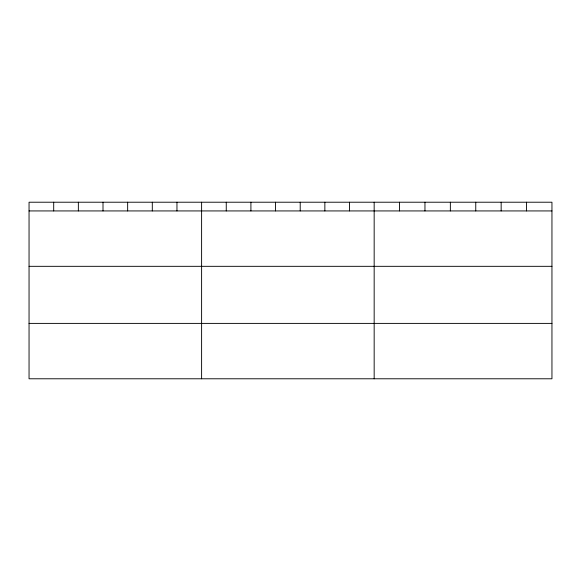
<?xml version="1.0" encoding="UTF-8"?>
<svg xmlns="http://www.w3.org/2000/svg" width="581" height="581" viewBox="0 0 581 581"><rect width="100%" height="100%" fill="white"/><g stroke="black" fill="none" stroke-linecap="round" stroke-linejoin="round"><path stroke-width="0.87" d="M551.95 210.932L551.95 378.783L29.05 378.783L29.05 202.217L551.95 202.217L551.95 210.932L29.05 210.932M29.05 266.323L551.95 266.323M29.05 323.392L551.95 323.392M526.553 202.217L526.553 210.932M501.156 202.217L501.156 210.932M475.759 202.217L475.759 210.932M450.355 202.217L450.355 210.932M424.958 202.217L424.958 210.932M399.561 202.217L399.561 210.932M374.164 202.217L374.164 378.783M349.515 202.217L349.515 210.932M324.859 202.217L324.859 210.932M300.21 202.217L300.21 210.932M275.561 202.217L275.561 210.932M250.912 202.217L250.912 210.932M226.256 202.217L226.256 210.932M201.607 202.217L201.607 378.783M176.958 202.217L176.958 210.932M152.302 202.217L152.302 210.932M127.653 202.217L127.653 210.932M103.004 202.217L103.004 210.932M78.355 202.217L78.355 210.932M53.699 202.217L53.699 210.932"/></g></svg>
